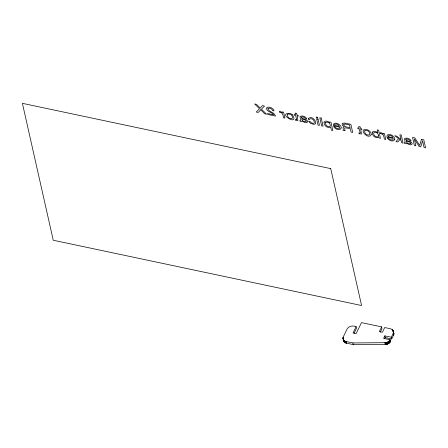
<?xml version="1.0" encoding="UTF-8"?>
<svg xmlns="http://www.w3.org/2000/svg" width="448" height="448" viewBox="0 0 448 448"><rect width="100%" height="100%" fill="white"/><g stroke="black" fill="none" stroke-linecap="round" stroke-linejoin="round"><path stroke-width="0.67" d="M354.054 333.379L356.49 328.356L356.104 326.648C353.102 325.478 348.813 325.735 347.155 328.905L343.336 336.767C342.182 338.834 343.991 341.258 346.153 341.522L352.884 342.944L385.941 342.686L388.584 341.589L390.124 339.752L383.617 338.374L384.838 335.866L391.339 337.243L391.726 338.951L385.224 337.574L384.838 335.866M343.386 339.634L343.868 341.555L345.251 342.77L353.27 344.658L385.241 344.495C387.626 344.518 391.541 342.67 390.124 339.752M391.339 337.243L393.294 333.189L393.501 331.744L392.65 329.935L390.695 328.81L384.709 327.533L382.413 332.248L379.316 331.593L381.612 326.872L361.48 322.61L356.154 333.581L353.058 332.926L356.104 326.648M391.726 338.951L393.775 334.617L393.557 332.36M380.279 332.125L381.993 328.586L381.612 326.872M384.614 338.834L385.224 337.574M292.354 114.71C300.098 127.288 275.878 112.594 290.108 113.45A3.83 2.134 25.9 0 1 292.354 114.71M393.036 331.643L393.411 332.114L393.025 330.4M393.299 330.915L393.887 333.458M393.176 330.652L393.904 333.743M393.501 332.321L393.887 334.034M392.851 330.159L393.238 331.873M393.462 332.612L393.848 334.326M393.389 332.903L393.775 334.617M392.65 329.935L392.907 331.078M393.294 333.189L393.68 334.902M393.17 333.474L393.557 335.188M392.19 329.526L392.442 330.669M390.062 339.875L390.449 341.589M389.917 340.144L390.303 341.858M389.749 340.413L390.135 342.121M389.558 340.665L389.939 342.378M389.34 340.917L389.726 342.625M389.11 341.152L389.491 342.86M388.853 341.376L389.239 343.084M388.584 341.589L388.965 343.297M388.293 341.785L388.679 343.493M387.99 341.964L388.377 343.678M387.671 342.132L388.058 343.84M387.341 342.278L387.727 343.991M386.999 342.412L387.386 344.12M386.652 342.524L387.038 344.232M386.299 342.614L386.686 344.327M385.941 342.686L386.327 344.4M385.577 342.742L385.963 344.45M385.213 342.77L385.599 344.484M384.854 342.787L385.241 344.495M352.884 342.944L353.27 344.658M346.153 341.522L346.539 343.23M345.811 341.438L346.198 343.146M345.481 341.331L345.867 343.039M345.162 341.208L345.548 342.916M344.865 341.062L345.251 342.77M344.579 340.9L344.966 342.608M344.316 340.721L344.702 342.429M344.075 340.525L344.462 342.233M343.851 340.312L344.238 342.02M343.112 337.344L343.37 338.481M343.655 340.082L344.042 341.796M343.045 337.63L343.431 339.343M343.482 339.847L343.868 341.555M343 337.921L343.717 341.303M343 338.503L343.594 341.046M267.96 108.657L267.949 109.239C269.718 112.246 274.579 112.302 275.503 116.088L267.663 114.43L267.45 113.49L273.689 114.811C271.981 111.961 266.37 111.922 266.386 108.052C268.554 105.728 273.392 108.063 274.081 110.936L272.619 110.628L272.026 109.413L270.502 108.399L268.934 108.119L267.96 108.657M308.235 118.765L308.218 119.286L309.618 119.577L309.994 118.793C312.161 118.171 314.451 120.232 314.311 122.438L314.054 123.026A1.915 1.07 25.9 0 1 313.018 123.351L310.985 122.595L310.027 121.408L308.633 121.111L309.282 122.22A3.186 1.775 25.9 0 0 310.783 123.43C320.936 127.831 312.978 113.445 308.235 118.765M334.673 124.802L334.656 125.356L339.405 126.358C338.817 124.718 336.398 123.34 334.835 124.41L334.673 124.802M388.27 136.153L388.254 136.702L393.002 137.704C392.414 136.063 389.995 134.686 388.427 135.755L388.27 136.153M296.559 119.364L296.346 119.717L295.294 119.532L295.473 120.316L297.87 120.574L297.142 115.819L298.301 116.066L298.116 115.254L296.957 115.007L296.587 113.361L295.137 113.053L295.506 114.705L294.14 114.414L294.325 115.226L295.691 115.511L296.559 119.364M360.147 132.826L359.934 133.179L358.882 132.994L359.061 133.778L361.458 134.036L360.73 129.282L361.889 129.528L361.704 128.716L360.545 128.47L360.175 126.823L358.725 126.515L359.094 128.167L357.728 127.876L357.913 128.688L359.279 128.974L360.147 132.826M306.214 121.094L305.911 121.677C304.125 121.901 301.795 120.781 301.689 118.77L305.362 120.126L306.214 121.094M410.682 143.214L410.379 143.797C408.598 144.021 406.263 142.901 406.162 140.89L409.83 142.246L410.682 143.214M301.403 117.113L301.37 117.522C302.781 119.599 307.384 118.586 307.748 121.783C306.667 123.883 303.447 122.024 302.12 120.977L301.622 121.654L299.986 121.296L299.824 120.568L300.703 120.456L300.003 116.379C302.137 115.354 305.816 116.379 306.701 118.787L305.362 118.507L304.158 117.292L302.327 116.861L301.403 117.113M405.871 139.233L405.843 139.642C407.249 141.714 411.858 140.706 412.222 143.903C411.141 145.998 407.915 144.144 406.588 143.097L406.09 143.769L404.46 143.416L404.292 142.682L405.171 142.576L404.477 138.499C406.605 137.474 410.284 138.499 411.174 140.907L409.83 140.622L408.626 139.412L406.795 138.981L405.871 139.233M372.193 132.406C371.795 135.671 376.051 138.953 378.958 137.273L379.131 138.029L380.453 138.309L378.622 130.183L377.227 129.886L377.888 132.826C376.51 131.583 373.302 130.262 372.193 132.406M324.05 122.231C323.635 125.513 327.746 128.638 330.714 127.148L331.397 130.161L332.83 130.469L330.977 122.237L329.582 121.94L329.756 122.724C328.39 121.408 325.198 120.07 324.05 122.231M371.286 134.305C368.469 141.159 357.045 127.333 367.326 129.797A3.83 2.134 25.9 0 1 369.572 131.062L370.625 132.266L371.286 134.305M341.202 127.943C340.239 131.387 334.779 129.002 333.654 126.638L335.07 126.935L336.179 128.038L337.68 128.632L339.063 128.632L339.634 127.926L339.623 127.154L333.362 125.826C332.545 120.473 341.662 124.029 341.202 127.943M394.8 139.294C393.837 142.738 388.377 140.347 387.251 137.984L388.662 138.281L389.777 139.39L391.272 139.978L392.655 139.983L393.232 139.278L393.221 138.505L386.954 137.178C386.137 131.824 395.259 135.374 394.8 139.294M378.554 135.755L378.213 136.657C376.079 137.626 373.464 135.47 373.671 133.19L373.951 132.591C375.9 131.533 378.65 133.56 378.554 135.755M325.595 122.696C325.03 125.037 327.807 127.456 330.025 126.504C331.324 124.247 328.115 121.173 325.836 122.338L325.595 122.696M344.977 130.542L342.961 130.374L343.319 129.802L343.067 127.478L344.165 126.834L342.334 125.238L342.227 123.463L344.243 122.993L350.874 124.337L352.699 132.434L351.109 132.098L350.33 128.626L345.005 127.798L344.697 128.24L344.977 130.542M287.549 114.453C286.776 116.934 289.968 119.655 292.258 118.429L292.505 116.984L291.525 115.181A2.122 1.182 25.9 0 0 290.08 114.257L288.238 114.016L287.549 114.453M364.767 130.805C363.989 133.286 367.186 136.007 369.477 134.775L369.718 133.33L368.743 131.533A2.122 1.182 25.9 0 0 367.298 130.603L365.456 130.368L364.767 130.805M421.501 139.289L419.675 145.421L414.792 137.866L412.541 137.39L414.366 145.488L415.873 145.807L414.299 138.97L419.182 146.507L420.756 146.843L422.587 140.728L424.082 147.543L425.6 147.868L423.774 139.77L421.501 139.289M343.778 124.32C343.426 127.406 348.37 126.969 350.123 127.708L349.502 124.942L344.898 124.006L343.778 124.32M399.823 139.574L397.83 141.988L395.993 141.596L398.614 138.639L394.845 135.733L396.682 136.125L400.932 139.412L399.874 134.708L401.257 135.005L403.077 143.097L401.699 142.806L401.201 140.588L399.823 139.574M260.68 109.777L258.266 112.437L256.295 112.022L259.487 108.746L254.666 103.964L256.553 104.367L260.221 108.091L262.517 105.627L264.505 106.047L261.458 109.161L266.594 114.201L264.678 113.798L260.68 109.777M279.86 112.269L279.395 111.194L280.678 111.541L282.442 112.907L282.212 111.888L283.578 112.174L284.906 118.082L283.472 117.774C283.287 115.522 282.582 112.482 279.86 112.269M380.699 133.616L380.234 132.541L381.517 132.888L383.281 134.254L383.051 133.235L384.418 133.526L385.745 139.429L384.311 139.126C384.126 136.875 383.421 133.834 380.699 133.616M317.643 117.298L316.182 116.99L316.439 118.115L317.895 118.423L317.643 117.298M321.238 118.059L319.799 117.757L321.625 125.854L323.058 126.157L321.238 118.059M318.147 119.521L316.686 119.213L318.007 125.087L319.469 125.395L318.147 119.521M330.736 168.627L22.4 103.342L53.25 240.24L361.581 305.525L330.736 168.627"/></g></svg>
